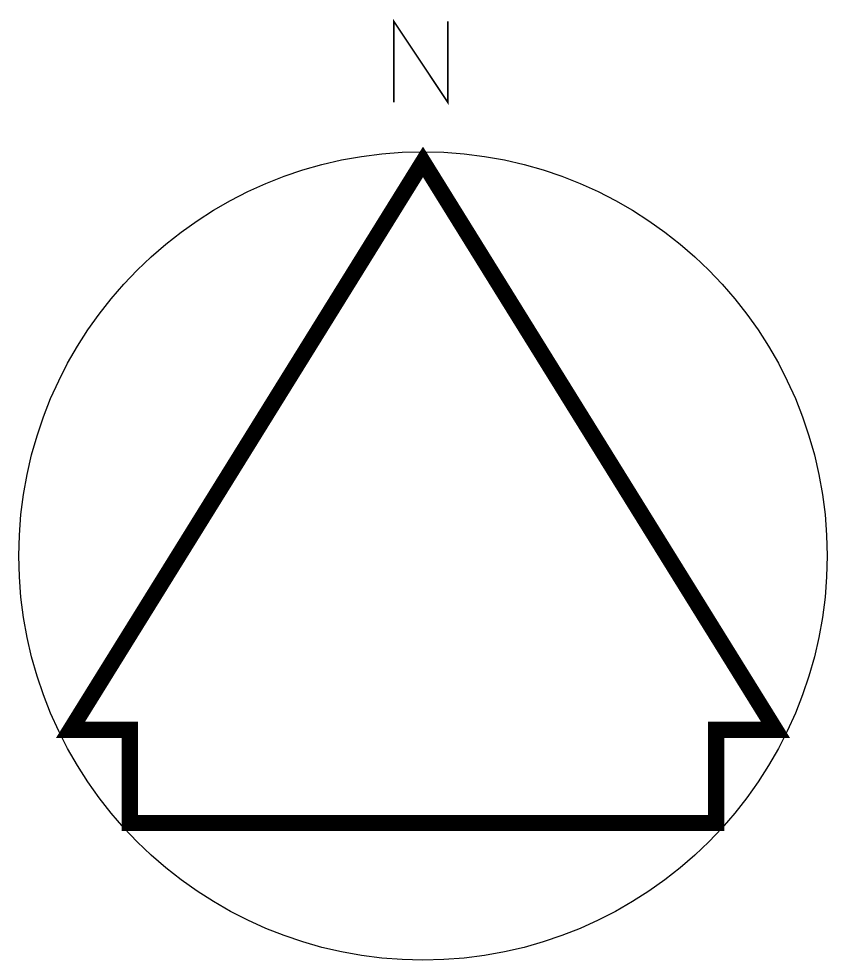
# Model space of a CAD drawing. Header units: inches. Extents: x -29.5 to 29.5, y 0 to 68.8.
import ezdxf

# ---------------------------------------------------------------- set-up
doc = ezdxf.new("R2010")
doc.units = ezdxf.units.IN
doc.header["$MEASUREMENT"] = 0
doc.layers.add('ceco.net 429', color=7, linetype='Continuous')

msp = doc.modelspace()

# ---------------------------------------------------------------- linework, layer by layer
at = {"layer": 'ceco.net 429', "color": 7, "lineweight": 0, "const_width": 0.118}
msp.add_lwpolyline([(-2.123, 62.66), (-2.123, 68.565), (1.811, 62.66), (1.811, 68.565)], dxfattribs=at)
at = {"layer": 'ceco.net 429', "const_width": 1.181}
msp.add_lwpolyline([(25.754, 16.82), (0, 58.309), (-25.754, 16.82), (-21.422, 16.82), (-21.422, 10.023), (21.422, 10.023), (21.422, 16.82)], close=True, dxfattribs=at)
at = {"layer": 'ceco.net 429'}
msp.add_circle((0, 29.527), 29.527, dxfattribs=at)

doc.saveas('drawing.dxf')
